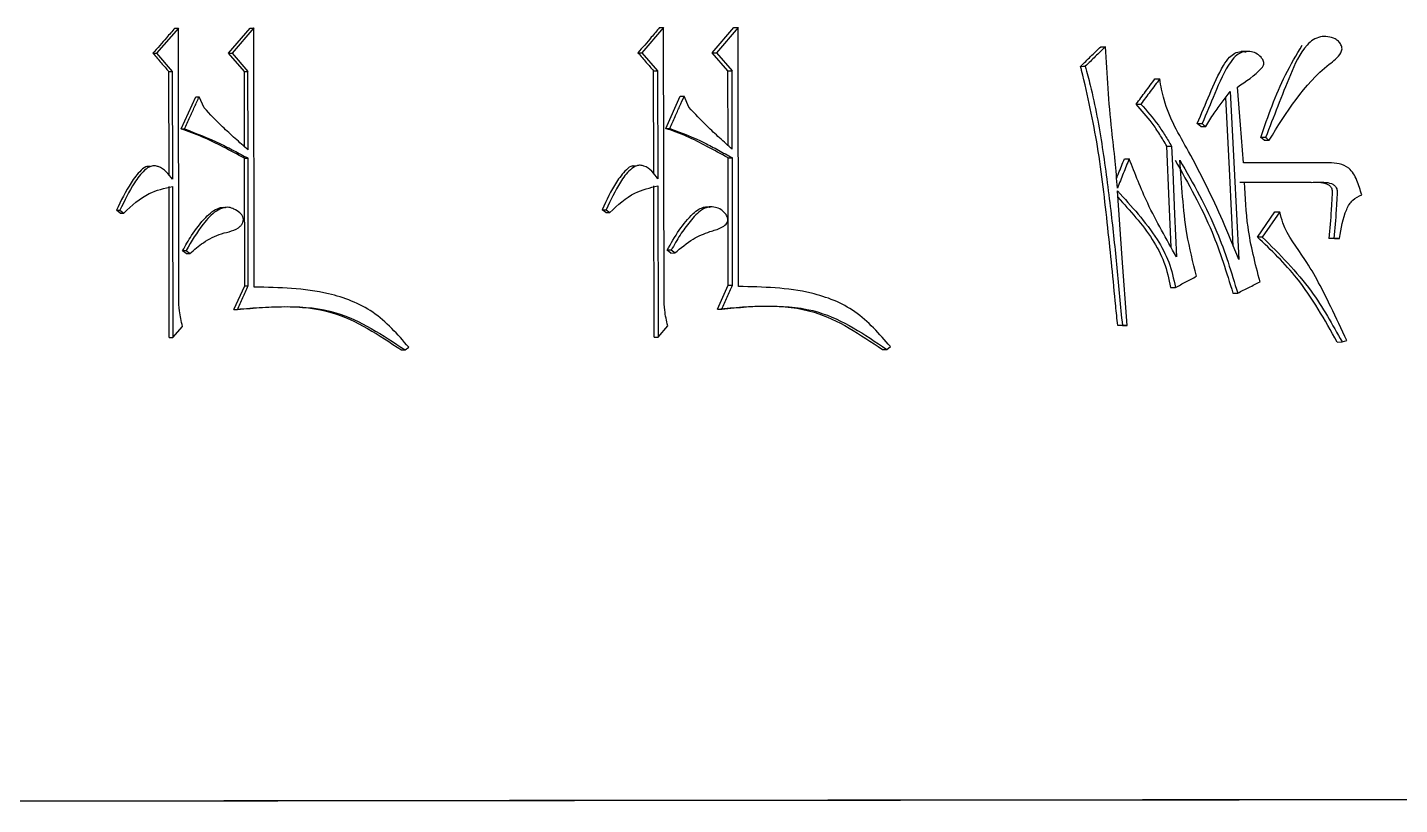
# Model space of a CAD drawing. Header units: millimetres. Extents: x 2320 to 4000, y 933 to 2121.
# Drawn here: x 2883.01 to 2893.61, y 1091.51 to 1097.51 of the extents above; entities that cross this region are included whole.
import ezdxf

# ---------------------------------------------------------------- set-up
doc = ezdxf.new("R2010")
doc.units = ezdxf.units.MM

msp = doc.modelspace()

# ---------------------------------------------------------------- linework, layer by layer
at = {"color": 7, "linetype": 'Continuous', "lineweight": 25}
for p, q in [((2884.174, 1097.504), (2884.005, 1097.309)), ((2884.178, 1095.416), (2884.174, 1097.504)), ((2884.562, 1097.309), (2884.73, 1097.504)), ((2884.758, 1097.505), (2884.589, 1097.31)), ((2884.761, 1095.503), (2884.758, 1097.505)), ((2887.923, 1097.508), (2887.756, 1097.313)), ((2887.927, 1095.42), (2887.923, 1097.508)), ((2888.299, 1097.314), (2888.466, 1097.509)), ((2888.498, 1097.509), (2888.332, 1097.314)), ((2888.502, 1095.508), (2888.498, 1097.509)), ((2884.005, 1097.309), (2884.127, 1097.168)), ((2884.684, 1097.169), (2884.562, 1097.309)), ((2884.589, 1097.31), (2884.712, 1097.169)), ((2887.756, 1097.313), (2887.877, 1097.173)), ((2888.42, 1097.173), (2888.299, 1097.314)), ((2888.332, 1097.314), (2888.452, 1097.173)), ((2891.3, 1097.36), (2891.336, 1097.36)), ((2892.423, 1097.323), (2892.385, 1097.322)), ((2884.102, 1096.368), (2884.101, 1097.168)), ((2884.127, 1097.168), (2884.129, 1096.336)), ((2884.685, 1096.588), (2884.684, 1097.169)), ((2884.713, 1096.563), (2884.712, 1097.169)), ((2887.847, 1096.378), (2887.846, 1097.173)), ((2887.877, 1097.173), (2887.879, 1096.34)), ((2888.421, 1096.597), (2888.42, 1097.173)), ((2888.453, 1096.568), (2888.452, 1097.173)), ((2891.719, 1097.112), (2891.756, 1097.112)), ((2884.196, 1096.725), (2884.308, 1096.974)), ((2884.373, 1096.888), (2884.335, 1096.974)), ((2887.939, 1096.729), (2888.05, 1096.978)), ((2888.119, 1096.892), (2888.082, 1096.978)), ((2887.939, 1096.729), (2887.971, 1096.729)), ((2892.074, 1096.744), (2892.111, 1096.744)), ((2884.196, 1096.725), (2884.222, 1096.725)), ((2892.563, 1096.637), (2892.536, 1096.658)), ((2892.563, 1096.637), (2892.601, 1096.637)), ((2891.811, 1096.593), (2891.847, 1096.593)), ((2883.956, 1096.434), (2883.93, 1096.434)), ((2884.685, 1096.498), (2884.713, 1096.499)), ((2884.687, 1095.514), (2884.685, 1096.498)), ((2884.714, 1095.514), (2884.713, 1096.499)), ((2887.709, 1096.438), (2887.678, 1096.438)), ((2888.421, 1096.502), (2888.454, 1096.503)), ((2888.423, 1095.518), (2888.421, 1096.502)), ((2888.455, 1095.518), (2888.454, 1096.503)), ((2891.483, 1096.495), (2891.52, 1096.495)), ((2893.063, 1096.464), (2892.402, 1096.463)), ((2892.926, 1096.312), (2892.374, 1096.312)), ((2892.411, 1096.312), (2892.964, 1096.313)), ((2892.926, 1096.312), (2892.964, 1096.313)), ((2884.104, 1095.113), (2884.102, 1096.281)), ((2884.129, 1096.281), (2884.131, 1095.113)), ((2887.849, 1095.117), (2887.847, 1096.285)), ((2887.879, 1096.286), (2887.881, 1095.117)), ((2883.697, 1096.097), (2883.723, 1096.097)), ((2883.725, 1096.075), (2883.697, 1096.097)), ((2883.723, 1096.097), (2883.752, 1096.075)), ((2884.524, 1096.116), (2884.496, 1096.116)), ((2887.448, 1096.101), (2887.48, 1096.101)), ((2887.476, 1096.08), (2887.448, 1096.101)), ((2887.48, 1096.101), (2887.508, 1096.08)), ((2888.262, 1096.119), (2888.229, 1096.119)), ((2883.725, 1096.075), (2883.752, 1096.075)), ((2887.476, 1096.08), (2887.508, 1096.08)), ((2892.51, 1095.89), (2892.646, 1096.085)), ((2892.684, 1096.085), (2892.548, 1095.89)), ((2892.646, 1096.085), (2892.684, 1096.085)), ((2892.548, 1095.89), (2892.51, 1095.89)), ((2893.1, 1095.88), (2893.062, 1095.88)), ((2893.107, 1095.88), (2893.062, 1095.88)), ((2893.145, 1095.88), (2893.1, 1095.88)), ((2893.107, 1095.88), (2893.145, 1095.88)), ((2884.233, 1095.784), (2884.207, 1095.784)), ((2884.235, 1095.762), (2884.207, 1095.784)), ((2887.982, 1095.788), (2887.95, 1095.788)), ((2887.978, 1095.766), (2887.95, 1095.788)), ((2884.235, 1095.762), (2884.262, 1095.762)), ((2887.978, 1095.766), (2888.01, 1095.767)), ((2884.603, 1095.33), (2884.687, 1095.514)), ((2884.687, 1095.514), (2884.714, 1095.514)), ((2888.34, 1095.334), (2888.423, 1095.518)), ((2888.423, 1095.518), (2888.455, 1095.518)), ((2891.84, 1095.5), (2891.877, 1095.5)), ((2892.321, 1095.457), (2892.358, 1095.457)), ((2884.603, 1095.33), (2884.63, 1095.33)), ((2888.34, 1095.334), (2888.372, 1095.334)), ((2884.131, 1095.113), (2884.206, 1095.2)), ((2887.881, 1095.117), (2887.955, 1095.204)), ((2891.467, 1095.208), (2891.431, 1095.208)), ((2891.467, 1095.208), (2891.431, 1095.208)), ((2891.504, 1095.208), (2891.467, 1095.208)), ((2891.467, 1095.208), (2891.504, 1095.208)), ((2884.104, 1095.113), (2884.131, 1095.113)), ((2885.926, 1095.018), (2885.954, 1095.04)), ((2887.849, 1095.117), (2887.881, 1095.117)), ((2889.647, 1095.022), (2889.675, 1095.044)), ((2893.126, 1095.079), (2893.165, 1095.08)), ((2893.165, 1095.08), (2893.201, 1095.09))]:
    msp.add_line(p, q, dxfattribs=at)
at = {"color": 7, "linetype": 'Continuous', "lineweight": 25, "flags": 128}
for points in [[(2884.147, 1097.504), (2884.162, 1097.504), (2884.174, 1097.504)], [(2884.73, 1097.504), (2884.746, 1097.504), (2884.758, 1097.505)], [(2887.892, 1097.508), (2887.909, 1097.508), (2887.923, 1097.508)], [(2888.466, 1097.509), (2888.484, 1097.509), (2888.498, 1097.509)], [(2883.978, 1097.309), (2883.993, 1097.309), (2884.005, 1097.309)], [(2884.562, 1097.309), (2884.577, 1097.31), (2884.589, 1097.31)], [(2887.725, 1097.313), (2887.743, 1097.313), (2887.756, 1097.313)], [(2888.299, 1097.314), (2888.318, 1097.314), (2888.332, 1097.314)], [(2884.101, 1097.168), (2884.116, 1097.168), (2884.127, 1097.168)], [(2884.684, 1097.169), (2884.699, 1097.169), (2884.712, 1097.169)], [(2887.846, 1097.173), (2887.864, 1097.173), (2887.877, 1097.173)], [(2888.42, 1097.173), (2888.438, 1097.173), (2888.452, 1097.173)], [(2891.145, 1097.208), (2891.165, 1097.209), (2891.181, 1097.209)], [(2892.402, 1096.463), (2892.379, 1096.756), (2892.356, 1097.048)], [(2884.308, 1096.974), (2884.323, 1096.974), (2884.335, 1096.974)], [(2888.05, 1096.978), (2888.068, 1096.978), (2888.082, 1096.978)], [(2892.324, 1095.819), (2892.297, 1096.366), (2892.266, 1096.969)], [(2892.301, 1097.015), (2892.311, 1096.815), (2892.332, 1096.416), (2892.349, 1096.066), (2892.367, 1095.717)], [(2891.574, 1096.917), (2891.594, 1096.917), (2891.61, 1096.917)], [(2892.046, 1096.766), (2892.06, 1096.766), (2892.072, 1096.766), (2892.084, 1096.766)], [(2892.074, 1096.744), (2892.06, 1096.755), (2892.046, 1096.766)], [(2892.084, 1096.766), (2892.097, 1096.755), (2892.111, 1096.744)], [(2892.574, 1096.658), (2892.56, 1096.658), (2892.548, 1096.658), (2892.536, 1096.658)], [(2892.601, 1096.637), (2892.594, 1096.642), (2892.584, 1096.65), (2892.574, 1096.658)], [(2891.845, 1095.813), (2891.83, 1096.165), (2891.811, 1096.593)], [(2891.847, 1096.593), (2891.856, 1096.393), (2891.871, 1096.066), (2891.885, 1095.738)], [(2891.504, 1095.208), (2891.466, 1095.727), (2891.429, 1096.246)], [(2884.262, 1095.762), (2884.248, 1095.773), (2884.234, 1095.784)], [(2888.01, 1095.767), (2888.003, 1095.772), (2887.992, 1095.78), (2887.982, 1095.788)], [(2885.897, 1095.018), (2885.908, 1095.018), (2885.917, 1095.018), (2885.926, 1095.018)], [(2889.613, 1095.022), (2889.626, 1095.022), (2889.637, 1095.022), (2889.647, 1095.022)]]:
    msp.add_lwpolyline(points, dxfattribs=at)
at = {"color": 7, "linetype": 'Continuous', "lineweight": 25}
for points, knots in [([(2884.147, 1097.504), (2884.126, 1097.479), (2884.087, 1097.434), (2884.03, 1097.369), (2883.995, 1097.329), (2883.978, 1097.309)], [0, 0, 0, 0, 0.380988, 0.690494, 1, 1, 1, 1]), ([(2887.892, 1097.508), (2887.87, 1097.483), (2887.832, 1097.438), (2887.777, 1097.373), (2887.742, 1097.333), (2887.725, 1097.313)], [0, 0, 0, 0, 0.380988, 0.690494, 1, 1, 1, 1]), ([(2892.536, 1096.658), (2892.593, 1096.823), (2892.679, 1097.073), (2892.812, 1097.296), (2892.857, 1097.372)], [0, 0, 0, 0, 0.661401, 1, 1, 1, 1]), ([(2892.601, 1096.637), (2892.735, 1096.853), (2892.891, 1097.105), (2893.138, 1097.279), (2893.162, 1097.328), (2893.165, 1097.344), (2893.162, 1097.36), (2893.154, 1097.381), (2893.138, 1097.403), (2893.103, 1097.426), (2893.055, 1097.44), (2892.996, 1097.44), (2892.94, 1097.416), (2892.845, 1097.329), (2892.729, 1097.063), (2892.636, 1096.819), (2892.574, 1096.658)], [0, 0, 0, 0, 0.369973, 0.433396, 0.441379, 0.448953, 0.456564, 0.46449, 0.480827, 0.49655, 0.526965, 0.55702, 0.587567, 0.618801, 0.747888, 1, 1, 1, 1]), ([(2883.978, 1097.309), (2883.989, 1097.296), (2884.01, 1097.272), (2884.051, 1097.225), (2884.081, 1097.19), (2884.101, 1097.168)], [0, 0, 0, 0, 0.2637638, 0.5275275, 1, 1, 1, 1]), ([(2887.725, 1097.313), (2887.736, 1097.301), (2887.757, 1097.276), (2887.797, 1097.229), (2887.827, 1097.195), (2887.846, 1097.173)], [0, 0, 0, 0, 0.263764, 0.527528, 1, 1, 1, 1]), ([(2891.336, 1097.36), (2891.31, 1097.335), (2891.258, 1097.284), (2891.207, 1097.234), (2891.181, 1097.209)], [0, 0, 0, 0, 0.500001, 1, 1, 1, 1]), ([(2891.429, 1096.268), (2891.424, 1096.337), (2891.412, 1096.487), (2891.367, 1096.849), (2891.349, 1097.145), (2891.336, 1097.36)], [0, 0, 0, 0, 0.18981, 0.410522, 1, 1, 1, 1]), ([(2892.046, 1096.766), (2892.078, 1096.842), (2892.141, 1096.994), (2892.218, 1097.169), (2892.287, 1097.275), (2892.335, 1097.312), (2892.38, 1097.325), (2892.41, 1097.322), (2892.424, 1097.32)], [0, 0, 0, 0, 0.341778, 0.683808, 0.795213, 0.867463, 0.939794, 1, 1, 1, 1]), ([(2892.356, 1097.048), (2892.422, 1097.092), (2892.494, 1097.139), (2892.554, 1097.209), (2892.56, 1097.224), (2892.561, 1097.239), (2892.554, 1097.258), (2892.535, 1097.285), (2892.501, 1097.313), (2892.449, 1097.327), (2892.397, 1097.321), (2892.345, 1097.295), (2892.261, 1097.193), (2892.185, 1097.006), (2892.116, 1096.843), (2892.084, 1096.766)], [0, 0, 0, 0, 0.213503, 0.231464, 0.24303, 0.254692, 0.268684, 0.294822, 0.340398, 0.3844, 0.438732, 0.481931, 0.539955, 0.782901, 1, 1, 1, 1]), ([(2891.431, 1095.208), (2891.426, 1095.258), (2891.411, 1095.409), (2891.387, 1095.661), (2891.343, 1096.072), (2891.287, 1096.581), (2891.198, 1096.993), (2891.147, 1097.198), (2891.145, 1097.208)], [0, 0, 0, 0, 0.075018, 0.225054, 0.375091, 0.686729, 0.98338, 1, 1, 1, 1]), ([(2891.181, 1097.209), (2891.194, 1097.16), (2891.249, 1096.954), (2891.316, 1096.582), (2891.377, 1096.11), (2891.426, 1095.652), (2891.453, 1095.356), (2891.467, 1095.208)], [0, 0, 0, 0, 0.075008, 0.317588, 0.559815, 0.779883, 1, 1, 1, 1]), ([(2891.574, 1096.917), (2891.598, 1096.949), (2891.646, 1097.014), (2891.695, 1097.079), (2891.719, 1097.112)], [0, 0, 0, 0, 0.500104, 1, 1, 1, 1]), ([(2891.756, 1097.112), (2891.731, 1097.079), (2891.683, 1097.014), (2891.634, 1096.95), (2891.61, 1096.917)], [0, 0, 0, 0, 0.499896, 1, 1, 1, 1]), ([(2892.367, 1095.717), (2892.326, 1095.817), (2892.209, 1096.102), (2892.011, 1096.508), (2891.8, 1096.856), (2891.765, 1097.058), (2891.756, 1097.112)], [0, 0, 0, 0, 0.210769, 0.603834, 0.893415, 1, 1, 1, 1]), ([(2884.222, 1096.725), (2884.236, 1096.755), (2884.262, 1096.812), (2884.299, 1096.895), (2884.323, 1096.948), (2884.335, 1096.974)], [0, 0, 0, 0, 0.363442, 0.681721, 1, 1, 1, 1]), ([(2887.971, 1096.729), (2887.984, 1096.76), (2888.01, 1096.816), (2888.047, 1096.899), (2888.07, 1096.952), (2888.082, 1096.978)], [0, 0, 0, 0, 0.363442, 0.681721, 1, 1, 1, 1]), ([(2892.111, 1096.744), (2892.132, 1096.779), (2892.172, 1096.843), (2892.238, 1096.932), (2892.28, 1096.987), (2892.301, 1097.015)], [0, 0, 0, 0, 0.363385, 0.681597, 1, 1, 1, 1]), ([(2884.713, 1096.563), (2884.679, 1096.593), (2884.613, 1096.651), (2884.497, 1096.757), (2884.42, 1096.838), (2884.373, 1096.888)], [0, 0, 0, 0, 0.283865, 0.567758, 1, 1, 1, 1]), ([(2888.453, 1096.568), (2888.421, 1096.597), (2888.355, 1096.656), (2888.241, 1096.761), (2888.165, 1096.842), (2888.119, 1096.892)], [0, 0, 0, 0, 0.283865, 0.567758, 1, 1, 1, 1]), ([(2891.811, 1096.593), (2891.793, 1096.623), (2891.756, 1096.683), (2891.682, 1096.796), (2891.616, 1096.869), (2891.574, 1096.917)], [0, 0, 0, 0, 0.261157, 0.522419, 1, 1, 1, 1]), ([(2891.61, 1096.917), (2891.657, 1096.864), (2891.725, 1096.788), (2891.798, 1096.674), (2891.831, 1096.62), (2891.847, 1096.593)], [0, 0, 0, 0, 0.528752, 0.7642, 1, 1, 1, 1]), ([(2888.421, 1096.502), (2888.367, 1096.532), (2888.261, 1096.589), (2888.103, 1096.671), (2887.994, 1096.71), (2887.939, 1096.729)], [0, 0, 0, 0, 0.348655, 0.673388, 1, 1, 1, 1]), ([(2887.971, 1096.729), (2888.062, 1096.694), (2888.19, 1096.645), (2888.347, 1096.561), (2888.418, 1096.522), (2888.454, 1096.503)], [0, 0, 0, 0, 0.546201, 0.773057, 1, 1, 1, 1]), ([(2884.685, 1096.498), (2884.63, 1096.528), (2884.523, 1096.585), (2884.361, 1096.666), (2884.251, 1096.705), (2884.196, 1096.725)], [0, 0, 0, 0, 0.348655, 0.673388, 1, 1, 1, 1]), ([(2884.222, 1096.725), (2884.314, 1096.69), (2884.445, 1096.64), (2884.604, 1096.557), (2884.677, 1096.518), (2884.713, 1096.499)], [0, 0, 0, 0, 0.546201, 0.773057, 1, 1, 1, 1]), ([(2883.939, 1096.436), (2883.938, 1096.436), (2883.918, 1096.434), (2883.868, 1096.391), (2883.783, 1096.281), (2883.731, 1096.17), (2883.697, 1096.097)], [0, 0, 0, 0, 0.00635, 0.146099, 0.436858, 1, 1, 1, 1]), ([(2884.129, 1096.336), (2884.114, 1096.356), (2884.083, 1096.395), (2884.034, 1096.432), (2883.991, 1096.441), (2883.952, 1096.436), (2883.894, 1096.394), (2883.81, 1096.28), (2883.758, 1096.17), (2883.723, 1096.097)], [0, 0, 0, 0, 0.1207835, 0.2379421, 0.2842431, 0.3308199, 0.4249814, 0.6208103, 1, 1, 1, 1]), ([(2887.687, 1096.44), (2887.686, 1096.44), (2887.666, 1096.438), (2887.617, 1096.395), (2887.533, 1096.286), (2887.482, 1096.175), (2887.448, 1096.101)], [0, 0, 0, 0, 0.0066054, 0.1462921, 0.4369173, 1, 1, 1, 1]), ([(2887.879, 1096.34), (2887.864, 1096.36), (2887.834, 1096.4), (2887.786, 1096.436), (2887.743, 1096.446), (2887.705, 1096.441), (2887.647, 1096.398), (2887.565, 1096.284), (2887.514, 1096.174), (2887.48, 1096.101)], [0, 0, 0, 0, 0.120818, 0.238007, 0.284295, 0.33086, 0.424999, 0.620775, 1, 1, 1, 1]), ([(2891.423, 1096.343), (2891.428, 1096.356), (2891.448, 1096.406), (2891.468, 1096.457), (2891.483, 1096.495)], [0, 0, 0, 0, 0.252463, 1, 1, 1, 1]), ([(2891.52, 1096.495), (2891.505, 1096.457), (2891.474, 1096.381), (2891.444, 1096.306), (2891.429, 1096.268)], [0, 0, 0, 0, 0.499738, 1, 1, 1, 1]), ([(2891.885, 1095.738), (2891.807, 1095.874), (2891.668, 1096.116), (2891.565, 1096.379), (2891.52, 1096.495)], [0, 0, 0, 0, 0.5589855, 1, 1, 1, 1]), ([(2891.874, 1096.484), (2891.977, 1096.303), (2892.161, 1095.978), (2892.272, 1095.617), (2892.321, 1095.457)], [0, 0, 0, 0, 0.55825, 1, 1, 1, 1]), ([(2891.911, 1096.485), (2892.014, 1096.303), (2892.199, 1095.978), (2892.31, 1095.617), (2892.358, 1095.457)], [0, 0, 0, 0, 0.558287, 1, 1, 1, 1]), ([(2892.04, 1095.587), (2892.013, 1095.696), (2891.962, 1095.897), (2891.931, 1096.2), (2891.918, 1096.39), (2891.911, 1096.485)], [0, 0, 0, 0, 0.372436, 0.6857253, 1, 1, 1, 1]), ([(2893.316, 1096.216), (2893.305, 1096.253), (2893.283, 1096.327), (2893.23, 1096.425), (2893.143, 1096.46), (2893.09, 1096.463), (2893.063, 1096.464)], [0, 0, 0, 0, 0.292586, 0.576009, 0.788989, 1, 1, 1, 1]), ([(2892.531, 1095.544), (2892.494, 1095.684), (2892.429, 1095.936), (2892.417, 1096.197), (2892.411, 1096.312)], [0, 0, 0, 0, 0.557505, 1, 1, 1, 1]), ([(2892.926, 1096.312), (2892.966, 1096.314), (2893.015, 1096.316), (2893.067, 1096.292), (2893.084, 1096.27), (2893.09, 1096.242), (2893.085, 1096.184), (2893.08, 1096.064), (2893.069, 1095.953), (2893.062, 1095.88)], [0, 0, 0, 0, 0.223549, 0.269899, 0.31726, 0.366291, 0.417087, 0.617274, 1, 1, 1, 1]), ([(2892.964, 1096.313), (2893.004, 1096.314), (2893.053, 1096.317), (2893.105, 1096.292), (2893.122, 1096.27), (2893.129, 1096.242), (2893.123, 1096.185), (2893.119, 1096.064), (2893.108, 1095.953), (2893.1, 1095.88)], [0, 0, 0, 0, 0.2237546, 0.2701358, 0.3175045, 0.3665219, 0.4172988, 0.6174118, 1, 1, 1, 1]), ([(2883.752, 1096.075), (2883.814, 1096.133), (2883.924, 1096.234), (2884.067, 1096.267), (2884.129, 1096.281)], [0, 0, 0, 0, 0.5653913, 1, 1, 1, 1]), ([(2887.508, 1096.08), (2887.569, 1096.137), (2887.677, 1096.238), (2887.818, 1096.271), (2887.879, 1096.286)], [0, 0, 0, 0, 0.5653913, 1, 1, 1, 1]), ([(2891.429, 1096.246), (2891.538, 1096.127), (2891.691, 1095.961), (2891.835, 1095.699), (2891.863, 1095.567), (2891.877, 1095.5)], [0, 0, 0, 0, 0.552374, 0.77511, 1, 1, 1, 1]), ([(2891.432, 1096.197), (2891.527, 1096.093), (2891.665, 1095.942), (2891.798, 1095.698), (2891.826, 1095.566), (2891.84, 1095.5)], [0, 0, 0, 0, 0.5175105, 0.7575696, 1, 1, 1, 1]), ([(2893.145, 1095.88), (2893.157, 1095.957), (2893.173, 1096.062), (2893.242, 1096.182), (2893.292, 1096.204), (2893.316, 1096.216)], [0, 0, 0, 0, 0.572733, 0.791394, 1, 1, 1, 1]), ([(2884.207, 1095.784), (2884.229, 1095.824), (2884.281, 1095.915), (2884.359, 1096.016), (2884.432, 1096.088), (2884.482, 1096.114), (2884.52, 1096.122), (2884.536, 1096.118), (2884.539, 1096.117)], [0, 0, 0, 0, 0.276617, 0.636782, 0.767293, 0.899342, 0.979407, 1, 1, 1, 1]), ([(2884.262, 1095.762), (2884.296, 1095.792), (2884.371, 1095.855), (2884.503, 1095.925), (2884.623, 1095.938), (2884.668, 1095.991), (2884.676, 1096.013), (2884.677, 1096.036), (2884.668, 1096.059), (2884.644, 1096.085), (2884.608, 1096.106), (2884.564, 1096.122), (2884.516, 1096.117), (2884.442, 1096.08), (2884.342, 1095.967), (2884.275, 1095.856), (2884.234, 1095.785), (2884.233, 1095.784)], [0, 0, 0, 0, 0.11781, 0.254849, 0.391031, 0.410858, 0.430655, 0.450877, 0.468612, 0.491918, 0.540011, 0.576765, 0.61394, 0.664642, 0.789466, 0.997756, 1, 1, 1, 1]), ([(2887.95, 1095.788), (2887.98, 1095.841), (2888.037, 1095.942), (2888.123, 1096.048), (2888.191, 1096.105), (2888.235, 1096.123), (2888.266, 1096.126), (2888.281, 1096.121), (2888.282, 1096.12)], [0, 0, 0, 0, 0.362326, 0.701297, 0.814533, 0.90355, 0.992913, 1, 1, 1, 1]), ([(2888.01, 1095.767), (2888.055, 1095.805), (2888.138, 1095.875), (2888.264, 1095.929), (2888.355, 1095.953), (2888.399, 1095.982), (2888.415, 1096.002), (2888.42, 1096.016), (2888.42, 1096.032), (2888.413, 1096.054), (2888.392, 1096.082), (2888.358, 1096.11), (2888.311, 1096.124), (2888.263, 1096.124), (2888.196, 1096.089), (2888.126, 1096.013), (2888.048, 1095.906), (2888.004, 1095.828), (2887.982, 1095.788)], [0, 0, 0, 0, 0.156025, 0.282024, 0.363627, 0.404873, 0.419209, 0.430586, 0.44201, 0.458322, 0.488142, 0.530961, 0.573097, 0.616787, 0.655295, 0.770211, 0.882971, 1, 1, 1, 1]), ([(2893.201, 1095.09), (2893.16, 1095.178), (2893.06, 1095.391), (2892.905, 1095.699), (2892.726, 1095.919), (2892.691, 1096.056), (2892.684, 1096.085)], [0, 0, 0, 0, 0.257125, 0.627625, 0.922525, 1, 1, 1, 1]), ([(2893.126, 1095.079), (2893.031, 1095.251), (2892.862, 1095.554), (2892.617, 1095.788), (2892.51, 1095.89)], [0, 0, 0, 0, 0.565431, 1, 1, 1, 1]), ([(2892.548, 1095.89), (2892.681, 1095.757), (2892.922, 1095.517), (2893.09, 1095.214), (2893.165, 1095.08)], [0, 0, 0, 0, 0.554583, 1, 1, 1, 1]), ([(2891.877, 1095.5), (2891.904, 1095.515), (2891.958, 1095.544), (2892.013, 1095.572), (2892.04, 1095.587)], [0, 0, 0, 0, 0.500001, 1, 1, 1, 1]), ([(2884.63, 1095.33), (2884.644, 1095.361), (2884.672, 1095.422), (2884.7, 1095.483), (2884.714, 1095.514)], [0, 0, 0, 0, 0.499883, 1, 1, 1, 1]), ([(2885.954, 1095.04), (2885.868, 1095.138), (2885.697, 1095.332), (2885.269, 1095.494), (2884.954, 1095.5), (2884.761, 1095.503)], [0, 0, 0, 0, 0.287817, 0.565935, 1, 1, 1, 1]), ([(2888.372, 1095.334), (2888.386, 1095.365), (2888.414, 1095.426), (2888.441, 1095.488), (2888.455, 1095.518)], [0, 0, 0, 0, 0.499883, 1, 1, 1, 1]), ([(2889.675, 1095.044), (2889.59, 1095.142), (2889.421, 1095.336), (2889.001, 1095.498), (2888.691, 1095.504), (2888.502, 1095.508)], [0, 0, 0, 0, 0.287817, 0.565935, 1, 1, 1, 1]), ([(2892.358, 1095.457), (2892.387, 1095.472), (2892.445, 1095.501), (2892.502, 1095.53), (2892.531, 1095.544)], [0, 0, 0, 0, 0.4998359, 1, 1, 1, 1]), ([(2884.206, 1095.2), (2884.197, 1095.24), (2884.18, 1095.311), (2884.178, 1095.384), (2884.178, 1095.416)], [0, 0, 0, 0, 0.5588348, 1, 1, 1, 1]), ([(2884.603, 1095.33), (2884.863, 1095.353), (2885.332, 1095.394), (2885.724, 1095.133), (2885.897, 1095.018)], [0, 0, 0, 0, 0.557003, 1, 1, 1, 1]), ([(2884.63, 1095.33), (2884.891, 1095.353), (2885.36, 1095.394), (2885.753, 1095.133), (2885.926, 1095.018)], [0, 0, 0, 0, 0.55707, 1, 1, 1, 1]), ([(2887.955, 1095.204), (2887.946, 1095.244), (2887.929, 1095.315), (2887.928, 1095.388), (2887.927, 1095.42)], [0, 0, 0, 0, 0.558835, 1, 1, 1, 1]), ([(2888.34, 1095.334), (2888.597, 1095.357), (2889.057, 1095.398), (2889.443, 1095.137), (2889.613, 1095.022)], [0, 0, 0, 0, 0.557003, 1, 1, 1, 1]), ([(2888.372, 1095.334), (2888.629, 1095.357), (2889.09, 1095.398), (2889.476, 1095.138), (2889.647, 1095.022)], [0, 0, 0, 0, 0.55707, 1, 1, 1, 1]), ([(2937.391, 1091.528), (2937.25, 1091.529), (2936.544, 1091.532), (2935.029, 1091.537), (2932.535, 1091.543), (2929.613, 1091.548), (2925.878, 1091.552), (2921.15, 1091.555), (2915.305, 1091.556), (2908.861, 1091.555), (2901.874, 1091.551), (2894.445, 1091.545), (2887.576, 1091.538), (2881.465, 1091.531), (2876.172, 1091.524), (2870.936, 1091.516), (2867.446, 1091.511), (2865.786, 1091.508)], [0, 0, 0, 0, 0.0157743, 0.0789239, 0.14207, 0.2052136, 0.2683585, 0.3538507, 0.4395956, 0.5250891, 0.610583, 0.6963292, 0.7818226, 0.8369683, 0.8921132, 0.9486599, 1, 1, 1, 1]), ([(2936.718, 1091.526), (2936.563, 1091.527), (2935.787, 1091.531), (2933.878, 1091.537), (2930.428, 1091.545), (2925.871, 1091.55), (2920.992, 1091.553), (2916.058, 1091.554), (2911.281, 1091.554), (2905.589, 1091.552), (2898.863, 1091.548), (2891.068, 1091.541), (2882.807, 1091.532), (2874.383, 1091.521), (2868.656, 1091.511), (2865.898, 1091.507)], [0, 0, 0, 0, 0.017494, 0.087542, 0.177014, 0.266772, 0.356242, 0.422242, 0.488241, 0.55424, 0.643075, 0.732194, 0.821031, 0.913828, 1, 1, 1, 1])]:
    msp.add_open_spline(points, degree=3, knots=knots, dxfattribs=at)
msp.add_open_spline([(2891.145, 1097.208), (2891.171, 1097.234), (2891.222, 1097.284), (2891.274, 1097.335), (2891.3, 1097.36)], degree=3, dxfattribs=at)

doc.saveas('drawing.dxf')
